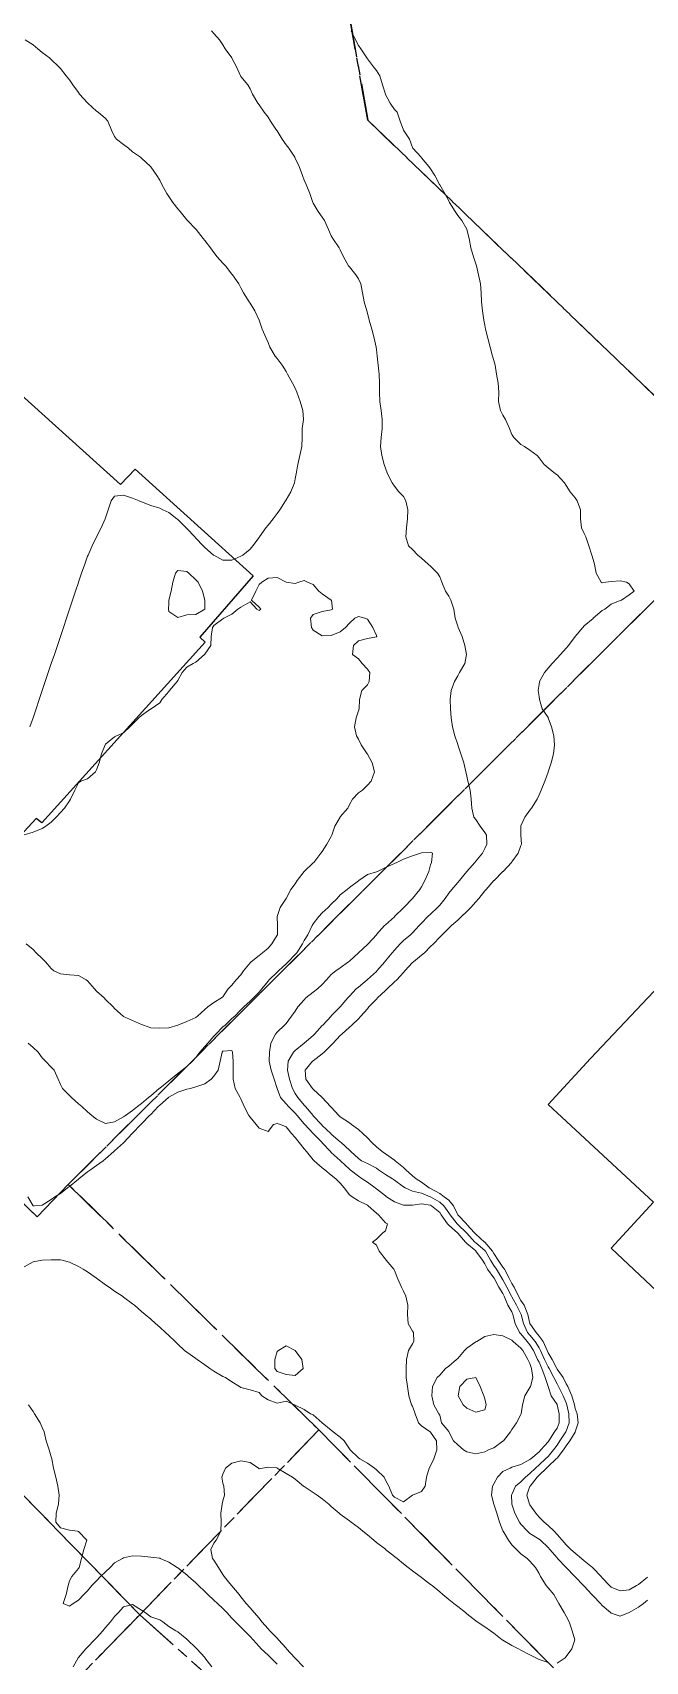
# Model space of a CAD drawing. Header units: centimetres. Extents: x 0 to 642158, y -847 to 649707.
# Drawn here: x 616195.2 to 616229.1, y 621490.6 to 621580.6 of the extents above; entities that cross this region are included whole.
import ezdxf

# ---------------------------------------------------------------- set-up
doc = ezdxf.new("R2010")
doc.units = ezdxf.units.CM
doc.header["$MEASUREMENT"] = 0
doc.linetypes.add('CENTERX2', pattern=[4, 2.5, -0.5, 0.5, -0.5])
doc.layers.add('SPW_batiments', color=7, linetype='Continuous')
doc.layers.add('SPW_parcellaire cadastral', color=7, linetype='CENTERX2', lineweight=25, true_color=0xff0542)
doc.layers.add('WAL_topographie 0.5', color=253, linetype='Continuous', lineweight=20)

msp = doc.modelspace()

# ---------------------------------------------------------------- linework, layer by layer
at = {"layer": 'SPW_batiments'}
for points in [[(616185.095, 621569.153), (616200.077, 621555.654), (616200.892, 621556.507), (616207.428, 621550.593), (616204.479, 621547.2), (616204.77, 621546.937), (616195.72, 621536.941), (616195.415, 621537.181), (616192.742, 621534.308)], [(616240.089, 621527.104), (616243.003, 621524.338), (616243.489, 621524.806), (616246.753, 621521.788), (616246.251, 621521.25), (616253.181, 621514.827), (616247.814, 621509.076), (616248.27, 621508.654), (616244.191, 621504.528), (616245.447, 621503.345), (616242.718, 621500.488), (616240.052, 621503.001), (616239.208, 621502.163), (616227.241, 621513.419), (616229.592, 621515.949), (616223.76, 621521.362), (616226.099, 621523.907), (616234.345, 621532.626), (616240.089, 621527.104)]]:
    msp.add_lwpolyline(points, dxfattribs=at)
at = {"layer": 'SPW_parcellaire cadastral'}
for points in [[(616225.276, 621635.762), (616228.875, 621640.351), (616229.886, 621641.446), (616301.154, 621595.154), (616297.797, 621571.353), (616295.765, 621565.303), (616285.067, 621547.169), (616274.153, 621532.973), (616271.433, 621535.658), (616267.058, 621530.476), (616270.004, 621527.689), (616264.146, 621527.459), (616235.418, 621555.017), (616213.774, 621575.8), (616208.522, 621605.392), (616207.11, 621612.765), (616208.143, 621614.074), (616211.457, 621618.268), (616215.119, 621622.904), (616218.618, 621627.333), (616221.712, 621631.25), (616225.276, 621635.762)], [(616208.522, 621605.392), (616213.774, 621575.8), (616235.418, 621555.017), (616197.191, 621516.933), (616195.465, 621515.148), (616154.885, 621554.263)], [(616197.191, 621516.933), (616235.418, 621555.017), (616264.146, 621527.459), (616270.004, 621527.689), (616251.564, 621502.312), (616234.258, 621484.847), (616231.631, 621482.512), (616211.062, 621503.356), (616197.191, 621516.933)], [(616154.885, 621554.263), (616195.465, 621515.148), (616197.191, 621516.933), (616211.062, 621503.356), (616201.141, 621493.137), (616187.169, 621507.448)], [(616201.141, 621493.137), (616196.09, 621487.935), (616192.226, 621483.959), (616183.491, 621474.991), (616182.916, 621474.398), (616166.584, 621488.35), (616187.169, 621507.448), (616201.141, 621493.137)], [(616201.141, 621493.137), (616211.062, 621503.356), (616231.631, 621482.512), (616222.579, 621474.468), (616219.207, 621477.36), (616212.035, 621483.511), (616208.855, 621486.238), (616201.141, 621493.137)], [(616201.141, 621493.137), (616208.855, 621486.238), (616212.035, 621483.511), (616219.207, 621477.36), (616222.579, 621474.468), (616216.458, 621469.153), (616213.775, 621471.626), (616203.819, 621480.804), (616196.09, 621487.935), (616201.141, 621493.137)]]:
    msp.add_lwpolyline(points, dxfattribs=at)
at = {"layer": 'WAL_topographie 0.5'}
for points in [[(616205.125, 621580.75), (616205.25, 621580.593), (616205.558, 621580.25), (616205.75, 621579.962), (616205.867, 621579.75), (616206.239, 621579.25), (616206.25, 621579.231), (616206.495, 621578.75), (616206.73, 621578.25), (616206.75, 621578.222), (616207.134, 621577.75), (616207.25, 621577.533), (616207.385, 621577.25), (616207.68, 621576.75), (616207.75, 621576.656), (616208.039, 621576.25), (616208.25, 621575.962), (616208.38, 621575.75), (616208.724, 621575.25), (616208.75, 621575.209), (616209.033, 621574.75), (616209.25, 621574.44), (616209.39, 621574.25), (616209.726, 621573.75), (616209.75, 621573.708), (616209.979, 621573.25), (616210.163, 621572.75), (616210.25, 621572.49), (616210.352, 621572.25), (616210.564, 621571.75), (616210.727, 621571.25), (616210.75, 621571.208), (616211.03, 621570.75), (616211.25, 621570.433), (616211.379, 621570.25), (616211.586, 621569.75), (616211.75, 621569.406), (616211.833, 621569.25), (616212.193, 621568.75), (616212.25, 621568.637), (616212.429, 621568.25), (616212.701, 621567.75), (616212.75, 621567.687), (616213.116, 621567.25), (616213.25, 621567.019), (616213.385, 621566.75), (616213.479, 621566.25), (616213.571, 621565.75), (616213.724, 621565.25), (616213.75, 621565.132), (616213.846, 621564.75), (616213.986, 621564.25), (616214.125, 621563.75), (616214.232, 621563.25), (616214.25, 621563.114), (616214.292, 621562.75), (616214.346, 621562.25), (616214.404, 621561.75), (616214.426, 621561.25), (616214.425, 621560.75), (616214.445, 621560.25), (616214.509, 621559.75), (616214.566, 621559.25), (616214.568, 621558.75), (616214.518, 621558.25), (616214.475, 621557.75), (616214.546, 621557.25), (616214.682, 621556.75), (616214.75, 621556.55), (616214.857, 621556.25), (616215.128, 621555.75), (616215.25, 621555.568), (616215.489, 621555.25), (616215.75, 621554.983), (616215.878, 621554.75), (616215.982, 621554.25), (616215.97, 621553.75), (616215.919, 621553.25), (616215.882, 621552.75), (616216.015, 621552.25), (616216.25, 621552.05), (616216.55, 621551.75), (616216.75, 621551.583), (616217.114, 621551.25), (616217.25, 621551.13), (616217.63, 621550.75), (616217.75, 621550.55), (616217.865, 621550.25), (616218.074, 621549.75), (616218.25, 621549.467), (616218.375, 621549.25), (616218.537, 621548.75), (616218.61, 621548.25), (616218.75, 621547.813), (616218.768, 621547.75), (616218.988, 621547.25), (616219.149, 621546.75), (616219.228, 621546.25), (616219.145, 621545.75), (616218.854, 621545.25), (616218.75, 621545.06), (616218.58, 621544.75), (616218.39, 621544.25), (616218.333, 621543.75), (616218.345, 621543.25), (616218.38, 621542.75), (616218.463, 621542.25), (616218.591, 621541.75), (616218.75, 621541.274), (616218.756, 621541.25), (616218.925, 621540.75), (616219.083, 621540.25), (616219.19, 621539.75), (616219.25, 621539.512), (616219.315, 621539.25), (616219.431, 621538.75), (616219.5, 621538.25), (616219.536, 621537.75), (616219.643, 621537.25), (616219.75, 621537.126), (616219.991, 621536.75), (616220.25, 621536.403), (616220.338, 621536.25), (616220.368, 621535.75), (616220.25, 621535.517), (616220.113, 621535.25), (616219.75, 621534.808), (616219.702, 621534.75), (616219.257, 621534.25), (616219.25, 621534.242), (616218.846, 621533.75), (616218.75, 621533.634), (616218.417, 621533.25), (616218.25, 621533.045), (616218.054, 621532.75), (616217.75, 621532.379), (616217.632, 621532.25), (616217.25, 621531.888), (616217.091, 621531.75), (616216.75, 621531.396), (616216.615, 621531.25), (616216.25, 621530.861), (616216.129, 621530.75), (616215.75, 621530.43), (616215.569, 621530.25), (616215.25, 621529.894), (616215.129, 621529.75), (616214.75, 621529.297), (616214.708, 621529.25), (616214.278, 621528.75), (616214.25, 621528.721), (616213.75, 621528.265), (616213.732, 621528.25), (616213.25, 621527.856), (616213.127, 621527.75), (616212.75, 621527.345), (616212.671, 621527.25), (616212.25, 621526.755), (616212.245, 621526.75), (616211.75, 621526.264), (616211.736, 621526.25), (616211.276, 621525.75), (616211.25, 621525.72), (616210.825, 621525.25), (616210.75, 621525.174), (616210.25, 621524.75), (616210.25, 621524.75), (616209.75, 621524.344), (616209.664, 621524.25), (616209.364, 621523.75), (616209.329, 621523.25), (616209.428, 621522.75), (616209.599, 621522.25), (616209.75, 621521.969), (616209.901, 621521.75), (616210.25, 621521.322), (616210.319, 621521.25), (616210.739, 621520.75), (616210.75, 621520.737), (616211.2, 621520.25), (616211.25, 621520.202), (616211.726, 621519.75), (616211.75, 621519.725), (616212.25, 621519.284), (616212.293, 621519.25), (616212.75, 621518.831), (616212.836, 621518.75), (616213.25, 621518.368), (616213.43, 621518.25), (616213.75, 621518.092), (616214.25, 621517.828), (616214.369, 621517.75), (616214.75, 621517.481), (616215.132, 621517.25), (616215.25, 621517.175), (616215.75, 621516.807), (616215.835, 621516.75), (616216.25, 621516.562), (616216.75, 621516.444), (616217.227, 621516.25), (616217.25, 621516.242), (616217.75, 621515.954), (616217.989, 621515.75), (616218.25, 621515.371), (616218.322, 621515.25), (616218.72, 621514.75), (616218.75, 621514.722), (616219.236, 621514.25), (616219.25, 621514.235), (616219.699, 621513.75), (616219.75, 621513.704), (616220.25, 621513.283), (616220.279, 621513.25), (616220.555, 621512.75), (616220.75, 621512.445), (616220.89, 621512.25), (616221.188, 621511.75), (616221.25, 621511.654), (616221.472, 621511.25), (616221.73, 621510.75), (616221.75, 621510.714), (616222.001, 621510.25), (616222.25, 621509.773), (616222.262, 621509.75), (616222.391, 621509.25), (616222.62, 621508.75), (616222.75, 621508.598), (616223.038, 621508.25), (616223.25, 621507.894), (616223.328, 621507.75), (616223.546, 621507.25), (616223.75, 621506.843), (616223.807, 621506.75), (616224.068, 621506.25), (616224.25, 621505.897), (616224.333, 621505.75), (616224.581, 621505.25), (616224.75, 621504.858), (616224.789, 621504.75), (616224.899, 621504.25), (616224.92, 621503.75), (616224.75, 621503.291), (616224.731, 621503.25), (616224.405, 621502.75), (616224.25, 621502.518), (616224.056, 621502.25), (616223.75, 621501.894), (616223.608, 621501.75), (616223.25, 621501.429), (616223.049, 621501.25), (616222.75, 621500.939), (616222.508, 621500.75), (616222.25, 621500.485), (616221.946, 621500.25), (616221.75, 621499.785), (616221.735, 621499.75), (616221.75, 621499.292), (616221.751, 621499.25), (616221.914, 621498.75), (616222.171, 621498.25), (616222.25, 621498.136), (616222.61, 621497.75), (616222.75, 621497.636), (616223.25, 621497.318), (616223.335, 621497.25), (616223.75, 621496.86), (616223.845, 621496.75), (616224.25, 621496.285), (616224.281, 621496.25), (616224.746, 621495.75), (616224.75, 621495.746), (616225.233, 621495.25), (616225.25, 621495.231), (616225.716, 621494.75), (616225.75, 621494.712), (616226.18, 621494.25), (616226.25, 621494.173), (616226.646, 621493.75), (616226.75, 621493.654), (616227.203, 621493.25), (616227.25, 621493.212), (616227.75, 621493.063), (616228.232, 621493.25), (616228.25, 621493.256), (616228.75, 621493.544), (616229.039, 621493.75), (616229.25, 621493.934)], [(616212.858, 621580.75), (616213.086, 621580.25), (616213.25, 621579.929), (616213.389, 621579.75), (616213.716, 621579.25), (616213.75, 621579.198), (616214.092, 621578.75), (616214.25, 621578.543), (616214.435, 621578.25), (616214.586, 621577.75), (616214.742, 621577.25), (616214.75, 621577.232), (616215.01, 621576.75), (616215.25, 621576.393), (616215.393, 621576.25), (616215.556, 621575.75), (616215.75, 621575.25), (616215.75, 621575.25), (616216.074, 621574.75), (616216.25, 621574.286), (616216.271, 621574.25), (616216.723, 621573.75), (616216.75, 621573.721), (616217.15, 621573.25), (616217.25, 621573.107), (616217.477, 621572.75), (616217.74, 621572.25), (616217.75, 621572.231), (616218.033, 621571.75), (616218.25, 621571.333), (616218.294, 621571.25), (616218.607, 621570.75), (616218.75, 621570.524), (616218.974, 621570.25), (616219.25, 621569.773), (616219.259, 621569.75), (616219.377, 621569.25), (616219.479, 621568.75), (616219.628, 621568.25), (616219.75, 621567.857), (616219.784, 621567.75), (616219.901, 621567.25), (616220.005, 621566.75), (616220.048, 621566.25), (616220.066, 621565.75), (616220.128, 621565.25), (616220.2, 621564.75), (616220.25, 621564.464), (616220.292, 621564.25), (616220.425, 621563.75), (616220.546, 621563.25), (616220.683, 621562.75), (616220.75, 621562.519), (616220.823, 621562.25), (616220.902, 621561.75), (616220.981, 621561.25), (616221.018, 621560.75), (616221.01, 621560.25), (616221.121, 621559.75), (616221.25, 621559.482), (616221.401, 621559.25), (616221.612, 621558.75), (616221.75, 621558.408), (616221.861, 621558.25), (616222.25, 621557.861), (616222.45, 621557.75), (616222.75, 621557.546), (616223.156, 621557.25), (616223.25, 621557.135), (616223.528, 621556.75), (616223.75, 621556.568), (616224.162, 621556.25), (616224.25, 621556.194), (616224.664, 621555.75), (616224.75, 621555.594), (616224.97, 621555.25), (616225.25, 621554.917), (616225.367, 621554.75), (616225.55, 621554.25), (616225.543, 621553.75), (616225.596, 621553.25), (616225.75, 621552.942), (616225.839, 621552.75), (616226.016, 621552.25), (616226.183, 621551.75), (616226.25, 621551.5), (616226.313, 621551.25), (616226.405, 621550.75), (616226.691, 621550.25), (616226.75, 621550.208), (616226.95, 621550.25), (616227.25, 621550.29), (616227.75, 621550.324), (616228.1, 621550.25), (616228.25, 621550.15), (616228.511, 621549.75), (616228.25, 621549.543), (616227.825, 621549.25), (616227.75, 621549.234), (616227.25, 621549.04), (616226.899, 621548.75), (616226.75, 621548.678), (616226.255, 621548.25), (616226.25, 621548.247), (616225.75, 621547.842), (616225.667, 621547.75), (616225.257, 621547.25), (616225.25, 621547.241), (616224.877, 621546.75), (616224.75, 621546.59), (616224.438, 621546.25), (616224.25, 621546.05), (616223.97, 621545.75), (616223.75, 621545.493), (616223.556, 621545.25), (616223.271, 621544.75), (616223.25, 621544.596), (616223.194, 621544.25), (616223.25, 621543.917), (616223.273, 621543.75), (616223.432, 621543.25), (616223.75, 621542.761), (616223.757, 621542.75), (616223.946, 621542.25), (616224.066, 621541.75), (616224.113, 621541.25), (616224.06, 621540.75), (616223.926, 621540.25), (616223.755, 621539.75), (616223.75, 621539.737), (616223.576, 621539.25), (616223.372, 621538.75), (616223.25, 621538.491), (616223.143, 621538.25), (616222.835, 621537.75), (616222.75, 621537.635), (616222.471, 621537.25), (616222.25, 621536.773), (616222.241, 621536.75), (616222.25, 621536.25), (616222.25, 621536.25), (616222.272, 621535.75), (616222.25, 621535.689), (616222.089, 621535.25), (616221.75, 621534.784), (616221.725, 621534.75), (616221.256, 621534.25), (616221.25, 621534.245), (616220.76, 621533.75), (616220.75, 621533.738), (616220.315, 621533.25), (616220.25, 621533.171), (616219.914, 621532.75), (616219.75, 621532.56), (616219.484, 621532.25), (616219.25, 621532.024), (616218.96, 621531.75), (616218.75, 621531.558), (616218.408, 621531.25), (616218.25, 621531.107), (616217.892, 621530.75), (616217.75, 621530.604), (616217.407, 621530.25), (616217.25, 621530.091), (616216.902, 621529.75), (616216.75, 621529.611), (616216.292, 621529.25), (616216.25, 621529.214), (616215.826, 621528.75), (616215.75, 621528.664), (616215.377, 621528.25), (616215.25, 621528.133), (616214.837, 621527.75), (616214.75, 621527.669), (616214.307, 621527.25), (616214.25, 621527.19), (616213.836, 621526.75), (616213.75, 621526.655), (616213.387, 621526.25), (616213.25, 621526.103), (616212.879, 621525.75), (616212.75, 621525.628), (616212.338, 621525.25), (616212.25, 621525.165), (616211.854, 621524.75), (616211.75, 621524.647), (616211.351, 621524.25), (616211.25, 621524.161), (616210.75, 621523.78), (616210.711, 621523.75), (616210.295, 621523.25), (616210.331, 621522.75), (616210.702, 621522.25), (616210.75, 621522.202), (616211.25, 621521.75), (616211.25, 621521.75), (616211.714, 621521.25), (616211.75, 621521.207), (616212.164, 621520.75), (616212.25, 621520.671), (616212.75, 621520.339), (616212.873, 621520.25), (616213.25, 621519.974), (616213.496, 621519.75), (616213.75, 621519.512), (616214.001, 621519.25), (616214.25, 621519.012), (616214.571, 621518.75), (616214.75, 621518.63), (616215.25, 621518.275), (616215.278, 621518.25), (616215.75, 621517.864), (616215.868, 621517.75), (616216.25, 621517.416), (616216.45, 621517.25), (616216.75, 621517.065), (616217.169, 621516.75), (616217.25, 621516.712), (616217.75, 621516.43), (616218.001, 621516.25), (616218.25, 621516.058), (616218.513, 621515.75), (616218.748, 621515.25), (616218.75, 621515.248), (616219.228, 621514.75), (616219.25, 621514.728), (616219.687, 621514.25), (616219.75, 621514.182), (616220.24, 621513.75), (616220.25, 621513.742), (616220.679, 621513.25), (616220.75, 621513.113), (616220.995, 621512.75), (616221.25, 621512.355), (616221.334, 621512.25), (616221.606, 621511.75), (616221.75, 621511.45), (616221.874, 621511.25), (616222.122, 621510.75), (616222.25, 621510.513), (616222.435, 621510.25), (616222.63, 621509.75), (616222.747, 621509.25), (616222.75, 621509.245), (616223.093, 621508.75), (616223.25, 621508.55), (616223.487, 621508.25), (616223.695, 621507.75), (616223.75, 621507.619), (616223.973, 621507.25), (616224.236, 621506.75), (616224.25, 621506.723), (616224.581, 621506.25), (616224.75, 621505.915), (616224.852, 621505.75), (616225.072, 621505.25), (616225.206, 621504.75), (616225.25, 621504.549), (616225.354, 621504.25), (616225.421, 621503.75), (616225.258, 621503.25), (616225.25, 621503.239), (616224.95, 621502.75), (616224.75, 621502.475), (616224.612, 621502.25), (616224.25, 621501.803), (616224.206, 621501.75), (616223.75, 621501.325), (616223.666, 621501.25), (616223.25, 621500.847), (616223.156, 621500.75), (616222.754, 621500.25), (616222.75, 621500.239), (616222.574, 621499.75), (616222.723, 621499.25), (616222.75, 621499.204), (616223.065, 621498.75), (616223.25, 621498.53), (616223.526, 621498.25), (616223.75, 621498.075), (616224.084, 621497.75), (616224.25, 621497.574), (616224.539, 621497.25), (616224.75, 621497.009), (616225.015, 621496.75), (616225.25, 621496.531), (616225.595, 621496.25), (616225.75, 621496.119), (616226.208, 621495.75), (616226.25, 621495.712), (616226.691, 621495.25), (616226.75, 621495.184), (616227.151, 621494.75), (616227.25, 621494.659), (616227.75, 621494.451), (616228.25, 621494.503), (616228.648, 621494.75), (616228.75, 621494.814), (616229.25, 621495.204)], [(616194.796, 621580.25), (616195.25, 621579.972), (616195.508, 621579.75), (616195.75, 621579.542), (616196.154, 621579.25), (616196.25, 621579.161), (616196.661, 621578.75), (616196.75, 621578.667), (616197.079, 621578.25), (616197.25, 621578.026), (616197.432, 621577.75), (616197.75, 621577.326), (616197.81, 621577.25), (616198.25, 621576.763), (616198.262, 621576.75), (616198.75, 621576.306), (616198.839, 621576.25), (616199.25, 621575.891), (616199.375, 621575.75), (616199.587, 621575.25), (616199.75, 621574.909), (616199.867, 621574.75), (616200.25, 621574.463), (616200.516, 621574.25), (616200.75, 621574.058), (616201.194, 621573.75), (616201.25, 621573.703), (616201.733, 621573.25), (616201.75, 621573.226), (616202.083, 621572.75), (616202.25, 621572.487), (616202.372, 621572.25), (616202.638, 621571.75), (616202.75, 621571.577), (616202.968, 621571.25), (616203.25, 621570.906), (616203.382, 621570.75), (616203.75, 621570.283), (616203.787, 621570.25), (616204.25, 621569.769), (616204.264, 621569.75), (616204.65, 621569.25), (616204.75, 621569.153), (616205.071, 621568.75), (616205.25, 621568.491), (616205.431, 621568.25), (616205.75, 621567.902), (616205.885, 621567.75), (616206.25, 621567.285), (616206.275, 621567.25), (616206.625, 621566.75), (616206.75, 621566.528), (616206.893, 621566.25), (616207.194, 621565.75), (616207.25, 621565.682), (616207.521, 621565.25), (616207.75, 621564.75), (616207.75, 621564.75), (616207.92, 621564.25), (616208.146, 621563.75), (616208.25, 621563.5), (616208.356, 621563.25), (616208.646, 621562.75), (616208.75, 621562.615), (616209.037, 621562.25), (616209.25, 621561.893), (616209.317, 621561.75), (616209.597, 621561.25), (616209.75, 621560.978), (616209.85, 621560.75), (616210.028, 621560.25), (616210.173, 621559.75), (616210.203, 621559.25), (616210.14, 621558.75), (616210.137, 621558.25), (616210.114, 621557.75), (616210.006, 621557.25), (616209.894, 621556.75), (616209.811, 621556.25), (616209.75, 621555.964), (616209.709, 621555.75), (616209.508, 621555.25), (616209.25, 621554.801), (616209.223, 621554.75), (616208.9, 621554.25), (616208.75, 621554.056), (616208.526, 621553.75), (616208.25, 621553.397), (616208.133, 621553.25), (616207.768, 621552.75), (616207.75, 621552.726), (616207.406, 621552.25), (616207.25, 621552.079), (616206.844, 621551.75), (616206.75, 621551.678), (616206.25, 621551.469), (616205.75, 621551.471), (616205.25, 621551.736), (616205.233, 621551.75), (616204.75, 621552.165), (616204.665, 621552.25), (616204.25, 621552.691), (616204.194, 621552.75), (616203.75, 621553.215), (616203.714, 621553.25), (616203.25, 621553.717), (616203.201, 621553.75), (616202.75, 621554.106), (616202.429, 621554.25), (616202.25, 621554.334), (616201.75, 621554.495), (616201.25, 621554.691), (616201.11, 621554.75), (616200.75, 621554.904), (616200.25, 621555.059), (616199.75, 621555), (616199.555, 621554.75), (616199.389, 621554.25), (616199.25, 621553.808), (616199.228, 621553.75), (616199.012, 621553.25), (616198.75, 621552.765), (616198.743, 621552.75), (616198.515, 621552.25), (616198.281, 621551.75), (616198.25, 621551.687), (616198.098, 621551.25), (616197.924, 621550.75), (616197.755, 621550.25), (616197.75, 621550.233), (616197.594, 621549.75), (616197.424, 621549.25), (616197.25, 621548.75), (616197.25, 621548.75), (616197.087, 621548.25), (616196.922, 621547.75), (616196.75, 621547.25), (616196.75, 621547.25), (616196.587, 621546.75), (616196.422, 621546.25), (616196.25, 621545.75), (616196.25, 621545.75), (616196.082, 621545.25), (616195.918, 621544.75), (616195.75, 621544.25), (616195.75, 621544.25), (616195.582, 621543.75), (616195.417, 621543.25), (616195.25, 621542.75), (616195.25, 621542.75), (616195.06, 621542.25)], [(616202.75, 621525.601), (616203.25, 621525.75), (616203.25, 621525.75), (616203.75, 621525.957), (616204.25, 621526.16), (616204.345, 621526.25), (616204.75, 621526.616), (616204.917, 621526.75), (616205.25, 621527), (616205.673, 621527.25), (616205.75, 621527.319), (616206.048, 621527.75), (616206.25, 621527.963), (616206.48, 621528.25), (616206.75, 621528.526), (616206.895, 621528.75), (616207.25, 621529.193), (616207.309, 621529.25), (616207.75, 621529.606), (616207.944, 621529.75), (616208.25, 621530.008), (616208.465, 621530.25), (616208.75, 621530.716), (616208.764, 621530.75), (616208.763, 621531.25), (616208.758, 621531.75), (616208.913, 621532.25), (616209.25, 621532.75), (616209.25, 621532.75), (616209.506, 621533.25), (616209.75, 621533.562), (616209.855, 621533.75), (616210.25, 621534.25), (616210.25, 621534.25), (616210.75, 621534.725), (616210.776, 621534.75), (616211.179, 621535.25), (616211.25, 621535.347), (616211.505, 621535.75), (616211.75, 621536.179), (616211.787, 621536.25), (616211.937, 621536.75), (616212.237, 621537.25), (616212.25, 621537.263), (616212.663, 621537.75), (616212.75, 621537.96), (616212.917, 621538.25), (616213.25, 621538.605), (616213.475, 621538.75), (616213.75, 621539.012), (616213.95, 621539.25), (616214.141, 621539.75), (616214.02, 621540.25), (616213.75, 621540.726), (616213.735, 621540.75), (616213.4, 621541.25), (616213.25, 621541.57), (616213.14, 621541.75), (616213.043, 621542.25), (616213.125, 621542.75), (616213.25, 621543.135), (616213.284, 621543.25), (616213.311, 621543.75), (616213.442, 621544.25), (616213.75, 621544.57), (616213.855, 621544.75), (616213.89, 621545.25), (616213.75, 621545.444), (616213.461, 621545.75), (616213.25, 621546.008), (616212.924, 621546.25), (616212.972, 621546.75), (616213.25, 621547), (616213.75, 621547.132), (616214.25, 621547.224), (616214.274, 621547.25), (616214.25, 621547.292), (616214.05, 621547.75), (616213.75, 621548.208), (616213.613, 621548.25), (616213.25, 621548.355), (616213.05, 621548.25), (616212.75, 621547.989), (616212.53, 621547.75), (616212.25, 621547.509), (616211.75, 621547.29), (616211.25, 621547.275), (616210.75, 621547.589), (616210.658, 621547.75), (616210.6, 621548.25), (616210.75, 621548.464), (616211.25, 621548.619), (616211.75, 621548.72), (616211.809, 621548.75), (616211.766, 621549.25), (616211.75, 621549.262), (616211.25, 621549.607), (616211.059, 621549.75), (616210.75, 621550.111), (616210.438, 621550.25), (616210.25, 621550.338), (616209.95, 621550.25), (616209.75, 621550.167), (616209.25, 621550.25), (616209.25, 621550.25), (616208.75, 621550.5), (616208.25, 621550.477), (616207.909, 621550.25), (616207.75, 621550.125), (616207.566, 621549.75), (616207.341, 621549.25), (616207.75, 621548.875), (616207.844, 621548.75), (616207.75, 621548.682), (616207.625, 621548.75), (616207.25, 621549.159), (616206.75, 621548.87), (616206.578, 621548.75), (616206.25, 621548.487), (616205.798, 621548.25), (616205.75, 621548.212), (616205.25, 621547.85), (616205.176, 621547.75), (616205.101, 621547.25), (616205.074, 621546.75), (616204.75, 621546.272), (616204.739, 621546.25), (616204.25, 621545.819), (616204.098, 621545.75), (616203.75, 621545.55), (616203.495, 621545.25), (616203.25, 621544.808), (616203.225, 621544.75), (616202.799, 621544.25), (616202.75, 621544.194), (616202.369, 621543.75), (616202.25, 621543.578), (616201.775, 621543.25), (616201.75, 621543.235), (616201.25, 621542.873), (616201.087, 621542.75), (616200.75, 621542.387), (616200.593, 621542.25), (616200.25, 621541.907), (616199.857, 621541.75), (616199.75, 621541.69), (616199.25, 621541.288), (616199.227, 621541.25), (616199.02, 621540.75), (616198.892, 621540.25), (616198.75, 621539.875), (616198.698, 621539.75), (616198.25, 621539.379), (616197.875, 621539.25), (616197.75, 621539.157), (616197.55, 621538.75), (616197.317, 621538.25), (616197.25, 621538.155), (616196.972, 621537.75), (616196.75, 621537.515), (616196.521, 621537.25), (616196.25, 621536.974), (616195.94, 621536.75), (616195.75, 621536.625), (616195.25, 621536.429), (616194.75, 621536.273)], [(616204.25, 621548.454), (616204.75, 621548.75), (616204.75, 621549.25), (616204.618, 621549.75), (616204.371, 621550.25), (616204.25, 621550.372), (616203.864, 621550.75), (616203.75, 621550.837), (616203.25, 621550.895), (616203.125, 621550.75), (616202.983, 621550.25), (616202.877, 621549.75), (616202.764, 621549.25), (616202.75, 621549.083), (616202.733, 621548.75), (616202.75, 621548.625), (616203.25, 621548.3), (616203.75, 621548.45), (616204.25, 621548.454)], [(616194.968, 621524.75), (616195.25, 621524.506), (616195.53, 621524.25), (616195.75, 621523.939), (616195.92, 621523.75), (616196.25, 621523.43), (616196.399, 621523.25), (616196.631, 621522.75), (616196.75, 621522.464), (616196.865, 621522.25), (616197.25, 621521.847), (616197.359, 621521.75), (616197.75, 621521.403), (616197.94, 621521.25), (616198.25, 621520.952), (616198.494, 621520.75), (616198.75, 621520.55), (616199.25, 621520.299), (616199.75, 621520.403), (616200.25, 621520.67), (616200.355, 621520.75), (616200.75, 621521.028), (616201.014, 621521.25), (616201.25, 621521.419), (616201.633, 621521.75), (616201.75, 621521.839), (616202.228, 621522.25), (616202.25, 621522.267), (616202.75, 621522.675), (616202.857, 621522.75), (616203.25, 621523.066), (616203.5, 621523.25), (616203.75, 621523.463), (616204.063, 621523.75), (616204.25, 621523.959), (616204.463, 621524.25), (616204.75, 621524.556), (616204.908, 621524.75), (616205.25, 621525.129), (616205.359, 621525.25), (616205.75, 621525.649), (616205.869, 621525.75), (616206.25, 621526.11), (616206.401, 621526.25), (616206.75, 621526.601), (616206.91, 621526.75), (616207.25, 621527.079), (616207.447, 621527.25), (616207.75, 621527.574), (616207.911, 621527.75), (616208.25, 621528.178), (616208.316, 621528.25), (616208.75, 621528.684), (616208.821, 621528.75), (616209.25, 621529.139), (616209.37, 621529.25), (616209.75, 621529.65), (616209.838, 621529.75), (616210.163, 621530.25), (616210.25, 621530.431), (616210.444, 621530.75), (616210.69, 621531.25), (616210.75, 621531.355), (616211.064, 621531.75), (616211.25, 621531.963), (616211.581, 621532.25), (616211.75, 621532.433), (616212.069, 621532.75), (616212.25, 621532.956), (616212.622, 621533.25), (616212.75, 621533.354), (616213.25, 621533.734), (616213.275, 621533.75), (616213.75, 621534.076), (616214.25, 621534.222), (616214.308, 621534.25), (616214.75, 621534.459), (616215.25, 621534.696), (616215.372, 621534.75), (616215.75, 621534.932), (616216.25, 621535.11), (616216.688, 621535.25), (616216.75, 621535.274), (616217.25, 621535.322), (616217.348, 621535.25), (616217.299, 621534.75), (616217.25, 621534.61), (616217.147, 621534.25), (616216.933, 621533.75), (616216.75, 621533.405), (616216.653, 621533.25), (616216.25, 621532.754), (616216.247, 621532.75), (616215.765, 621532.25), (616215.75, 621532.235), (616215.257, 621531.75), (616215.25, 621531.744), (616214.75, 621531.298), (616214.702, 621531.25), (616214.25, 621530.753), (616214.248, 621530.75), (616213.788, 621530.25), (616213.75, 621530.211), (616213.263, 621529.75), (616213.25, 621529.737), (616212.75, 621529.28), (616212.709, 621529.25), (616212.25, 621528.913), (616212.009, 621528.75), (616211.75, 621528.539), (616211.477, 621528.25), (616211.25, 621527.997), (616210.979, 621527.75), (616210.75, 621527.575), (616210.343, 621527.25), (616210.25, 621527.152), (616209.899, 621526.75), (616209.75, 621526.527), (616209.553, 621526.25), (616209.25, 621525.845), (616209.16, 621525.75), (616208.75, 621525.35), (616208.664, 621525.25), (616208.409, 621524.75), (616208.321, 621524.25), (616208.319, 621523.75), (616208.418, 621523.25), (616208.583, 621522.75), (616208.747, 621522.25), (616208.75, 621522.243), (616208.939, 621521.75), (616209.25, 621521.402), (616209.372, 621521.25), (616209.75, 621520.869), (616209.855, 621520.75), (616210.25, 621520.281), (616210.277, 621520.25), (616210.748, 621519.75), (616210.75, 621519.747), (616211.236, 621519.25), (616211.25, 621519.235), (616211.706, 621518.75), (616211.75, 621518.71), (616212.25, 621518.264), (616212.264, 621518.25), (616212.75, 621517.789), (616212.798, 621517.75), (616213.25, 621517.384), (616213.467, 621517.25), (616213.75, 621517.057), (616214.183, 621516.75), (616214.25, 621516.699), (616214.75, 621516.296), (616214.813, 621516.25), (616215.25, 621515.964), (616215.75, 621515.792), (616216.25, 621515.797), (616216.75, 621515.856), (616217.25, 621515.78), (616217.306, 621515.75), (616217.75, 621515.38), (616217.839, 621515.25), (616218.179, 621514.75), (616218.25, 621514.68), (616218.733, 621514.25), (616218.75, 621514.234), (616219.184, 621513.75), (616219.25, 621513.677), (616219.75, 621513.256), (616219.757, 621513.25), (616220.122, 621512.75), (616220.25, 621512.551), (616220.393, 621512.25), (616220.75, 621511.777), (616220.766, 621511.75), (616221.021, 621511.25), (616221.25, 621510.903), (616221.32, 621510.75), (616221.519, 621510.25), (616221.75, 621509.881), (616221.808, 621509.75), (616221.933, 621509.25), (616222.174, 621508.75), (616222.25, 621508.674), (616222.593, 621508.25), (616222.75, 621508.06), (616222.936, 621507.75), (616223.173, 621507.25), (616223.25, 621507.098), (616223.399, 621506.75), (616223.591, 621506.25), (616223.75, 621505.767), (616223.756, 621505.75), (616223.926, 621505.25), (616224.25, 621504.766), (616224.256, 621504.75), (616224.365, 621504.25), (616224.361, 621503.75), (616224.25, 621503.461), (616224.112, 621503.25), (616223.786, 621502.75), (616223.75, 621502.695), (616223.353, 621502.25), (616223.25, 621502.145), (616222.795, 621501.75), (616222.75, 621501.713), (616222.25, 621501.441), (616221.75, 621501.296), (616221.652, 621501.25), (616221.25, 621501.058), (616220.957, 621500.75), (616220.75, 621500.376), (616220.682, 621500.25), (616220.622, 621499.75), (616220.75, 621499.256), (616220.751, 621499.25), (616220.91, 621498.75), (616221.068, 621498.25), (616221.25, 621497.784), (616221.264, 621497.75), (616221.56, 621497.25), (616221.75, 621497.008), (616222.007, 621496.75), (616222.25, 621496.498), (616222.594, 621496.25), (616222.75, 621496.092), (616223.055, 621495.75), (616223.25, 621495.418), (616223.334, 621495.25), (616223.655, 621494.75), (616223.75, 621494.631), (616224.064, 621494.25), (616224.25, 621493.923), (616224.35, 621493.75), (616224.65, 621493.25), (616224.75, 621493.052), (616224.91, 621492.75), (616225.09, 621492.25), (616225.237, 621491.75), (616225.062, 621491.25), (616224.75, 621490.819), (616224.702, 621490.75), (616224.25, 621490.453)], [(616194.864, 621530.25), (616195.25, 621529.928), (616195.409, 621529.75), (616195.75, 621529.436), (616195.92, 621529.25), (616196.25, 621528.88), (616196.394, 621528.75), (616196.75, 621528.578), (616197.25, 621528.538), (616197.75, 621528.489), (616198.173, 621528.25), (616198.25, 621528.189), (616198.642, 621527.75), (616198.75, 621527.631), (616199.175, 621527.25), (616199.25, 621527.171), (616199.671, 621526.75), (616199.75, 621526.663), (616200.228, 621526.25), (616200.25, 621526.232), (616200.75, 621526.009), (616201.25, 621525.788), (616201.361, 621525.75), (616201.75, 621525.601), (616202.25, 621525.576), (616202.75, 621525.601)], [(616194.945, 621516.25), (616195.242, 621515.75), (616195.25, 621515.74), (616195.312, 621515.75), (616195.75, 621515.795), (616196.25, 621516.11), (616196.443, 621516.25), (616196.75, 621516.435), (616197.149, 621516.75), (616197.25, 621516.819), (616197.75, 621517.227), (616197.775, 621517.25), (616198.25, 621517.625), (616198.422, 621517.75), (616198.75, 621517.98), (616199.115, 621518.25), (616199.25, 621518.351), (616199.707, 621518.75), (616199.75, 621518.787), (616200.25, 621519.235), (616200.265, 621519.25), (616200.719, 621519.75), (616200.75, 621519.78), (616201.201, 621520.25), (616201.25, 621520.295), (616201.693, 621520.75), (616201.75, 621520.809), (616202.174, 621521.25), (616202.25, 621521.323), (616202.73, 621521.75), (616202.75, 621521.767), (616203.25, 621522.048), (616203.75, 621522.208), (616203.961, 621522.25), (616204.25, 621522.325), (616204.75, 621522.493), (616205.107, 621522.75), (616205.25, 621522.933), (616205.478, 621523.25), (616205.592, 621523.75), (616205.71, 621524.25), (616205.75, 621524.311), (616206.25, 621524.346), (616206.281, 621524.25), (616206.31, 621523.75), (616206.313, 621523.25), (616206.321, 621522.75), (616206.426, 621522.25), (616206.702, 621521.75), (616206.75, 621521.667), (616206.929, 621521.25), (616207.189, 621520.75), (616207.25, 621520.66), (616207.598, 621520.25), (616207.75, 621520.043), (616208.25, 621519.872), (616208.542, 621520.25), (616208.75, 621520.315), (616208.946, 621520.25), (616209.25, 621520.119), (616209.548, 621519.75), (616209.75, 621519.533), (616209.966, 621519.25), (616210.25, 621518.913), (616210.377, 621518.75), (616210.75, 621518.3), (616210.798, 621518.25), (616211.25, 621517.849), (616211.388, 621517.75), (616211.75, 621517.452), (616212.006, 621517.25), (616212.25, 621517.006), (616212.463, 621516.75), (616212.75, 621516.366), (616212.913, 621516.25), (616213.25, 621516.024), (616213.75, 621515.787), (616213.799, 621515.75), (616214.25, 621515.338), (616214.364, 621515.25), (616214.75, 621514.816), (616214.866, 621514.75), (616214.75, 621514.369), (616214.611, 621514.25), (616214.25, 621513.908), (616214.036, 621513.75), (616214.25, 621513.573), (616214.399, 621513.25), (616214.75, 621512.802), (616214.784, 621512.75), (616215.214, 621512.25), (616215.25, 621512.182), (616215.423, 621511.75), (616215.628, 621511.25), (616215.75, 621511.036), (616215.868, 621510.75), (616215.98, 621510.25), (616215.966, 621509.75), (616216, 621509.25), (616216.25, 621508.813), (616216.297, 621508.75), (616216.318, 621508.25), (616216.25, 621508.111), (616216.018, 621507.75), (616215.906, 621507.25), (616215.891, 621506.75), (616215.897, 621506.25), (616215.971, 621505.75), (616216.038, 621505.25), (616216.194, 621504.75), (616216.25, 621504.667), (616216.393, 621504.25), (616216.574, 621503.75), (616216.75, 621503.583), (616217.231, 621503.25), (616217.25, 621503.238), (616217.568, 621502.75), (616217.588, 621502.25), (616217.434, 621501.75), (616217.25, 621501.368), (616217.172, 621501.25), (616217.022, 621500.75), (616216.95, 621500.25), (616216.75, 621499.942), (616216.25, 621499.75), (616216.25, 621499.75), (616215.75, 621499.375), (616215.25, 621499.636), (616215.141, 621499.75), (616214.939, 621500.25), (616214.75, 621500.583), (616214.685, 621500.75), (616214.25, 621501.155), (616214.133, 621501.25), (616213.75, 621501.523), (616213.321, 621501.75), (616213.25, 621501.807), (616212.797, 621502.25), (616212.75, 621502.306), (616212.464, 621502.75), (616212.25, 621502.947), (616211.848, 621503.25), (616211.75, 621503.342), (616211.25, 621503.75), (616211.25, 621503.75), (616210.75, 621504.197), (616210.596, 621504.25), (616210.25, 621504.487), (616209.75, 621504.725), (616209.704, 621504.75), (616209.25, 621504.942), (616208.75, 621504.835), (616208.25, 621505.012), (616207.906, 621505.25), (616207.75, 621505.421), (616207.25, 621505.575), (616206.75, 621505.695), (616206.668, 621505.75), (616206.25, 621506.02), (616205.891, 621506.25), (616205.75, 621506.319), (616205.25, 621506.611), (616205.026, 621506.75), (616204.75, 621506.949), (616204.319, 621507.25), (616204.25, 621507.3), (616203.75, 621507.651), (616203.632, 621507.75), (616203.25, 621508.107), (616203.108, 621508.25), (616202.75, 621508.588), (616202.579, 621508.75), (616202.25, 621509.048), (616202.021, 621509.25), (616201.75, 621509.489), (616201.442, 621509.75), (616201.25, 621509.912), (616200.846, 621510.25), (616200.75, 621510.329), (616200.25, 621510.705), (616200.19, 621510.75), (616199.75, 621511.04), (616199.456, 621511.25), (616199.25, 621511.388), (616198.757, 621511.75), (616198.75, 621511.756), (616198.25, 621512.109), (616198.004, 621512.25), (616197.75, 621512.388), (616197.25, 621512.64), (616196.855, 621512.75), (616196.75, 621512.773), (616196.25, 621512.759), (616195.751, 621512.75), (616195.75, 621512.75), (616195.25, 621512.646), (616194.75, 621512.38)], [(616220.456, 621502.25), (616220.25, 621502.152), (616219.75, 621502.041), (616219.25, 621502.143), (616219.07, 621502.25), (616218.75, 621502.536), (616218.519, 621502.75), (616218.261, 621503.25), (616218.25, 621503.267), (616217.859, 621503.75), (616217.75, 621504.169), (616217.707, 621504.25), (616217.433, 621504.75), (616217.314, 621505.25), (616217.362, 621505.75), (616217.612, 621506.25), (616217.75, 621506.379), (616218.068, 621506.75), (616218.25, 621506.886), (616218.689, 621507.25), (616218.75, 621507.304), (616219.116, 621507.75), (616219.25, 621507.874), (616219.75, 621508.22), (616219.803, 621508.25), (616220.25, 621508.529), (616220.75, 621508.638), (616221.25, 621508.559), (616221.75, 621508.328), (616221.827, 621508.25), (616222.25, 621507.881), (616222.35, 621507.75), (616222.635, 621507.25), (616222.75, 621507.022), (616222.839, 621506.75), (616222.907, 621506.25), (616222.773, 621505.75), (616222.75, 621505.701), (616222.459, 621505.25), (616222.335, 621504.75), (616222.267, 621504.25), (616222.25, 621504.213), (616222.01, 621503.75), (616221.75, 621503.383), (616221.673, 621503.25), (616221.276, 621502.75), (616221.25, 621502.727), (616220.75, 621502.373), (616220.456, 621502.25)], [(616209.75, 621506.369), (616210.194, 621506.75), (616210.114, 621507.25), (616209.75, 621507.75), (616209.75, 621507.75), (616209.25, 621508.013), (616208.833, 621507.75), (616208.75, 621507.694), (616208.617, 621507.25), (616208.633, 621506.75), (616208.75, 621506.583), (616209.25, 621506.417), (616209.75, 621506.369)], [(616220.319, 621504.75), (616220.25, 621504.472), (616219.75, 621504.331), (616219.25, 621504.551), (616219.05, 621504.75), (616218.778, 621505.25), (616218.872, 621505.75), (616219.25, 621506.173), (616219.75, 621506.25), (616219.75, 621506.25), (616219.75, 621506.25), (616219.993, 621505.75), (616220.201, 621505.25), (616220.25, 621505.071), (616220.319, 621504.75)], [(616194.981, 621504.75), (616195.25, 621504.37), (616195.324, 621504.25), (616195.635, 621503.75), (616195.75, 621503.491), (616195.851, 621503.25), (616195.966, 621502.75), (616196.135, 621502.25), (616196.25, 621501.875), (616196.277, 621501.75), (616196.368, 621501.25), (616196.494, 621500.75), (616196.609, 621500.25), (616196.685, 621499.75), (616196.655, 621499.25), (616196.519, 621498.75), (616196.491, 621498.25), (616196.75, 621497.938), (616197.25, 621497.804), (616197.7, 621497.75), (616197.75, 621497.737), (616198.213, 621497.25), (616198.054, 621496.75), (616197.926, 621496.25), (616197.786, 621495.75), (616197.75, 621495.694), (616197.38, 621495.25), (616197.25, 621495.017), (616197.179, 621494.75), (616197.07, 621494.25), (616196.911, 621493.75), (616197.25, 621493.612), (616197.452, 621493.75), (616197.75, 621493.939), (616198.054, 621494.25), (616198.25, 621494.454), (616198.49, 621494.75), (616198.75, 621495.015), (616198.969, 621495.25), (616199.25, 621495.502), (616199.5, 621495.75), (616199.75, 621496.002), (616200.188, 621496.25), (616200.25, 621496.285), (616200.75, 621496.39), (616201.25, 621496.372), (616201.75, 621496.325), (616202.25, 621496.261), (616202.276, 621496.25), (616202.75, 621496.039), (616203.224, 621495.75), (616203.25, 621495.737), (616203.75, 621495.345), (616203.842, 621495.25), (616204.25, 621494.901), (616204.402, 621494.75), (616204.75, 621494.417), (616204.915, 621494.25), (616205.25, 621493.938), (616205.45, 621493.75), (616205.75, 621493.479), (616205.963, 621493.25), (616206.25, 621492.941), (616206.439, 621492.75), (616206.75, 621492.448), (616206.95, 621492.25), (616207.25, 621491.938), (616207.422, 621491.75), (616207.75, 621491.379), (616207.876, 621491.25), (616208.25, 621490.901), (616208.41, 621490.75), (616208.75, 621490.407)], [(616223.75, 621490.488), (616223.25, 621490.65), (616223.068, 621490.75), (616222.75, 621490.914), (616222.25, 621491.174), (616222.107, 621491.25), (616221.75, 621491.429), (616221.25, 621491.722), (616221.214, 621491.75), (616220.75, 621492.108), (616220.557, 621492.25), (616220.25, 621492.46), (616219.822, 621492.75), (616219.75, 621492.8), (616219.25, 621493.189), (616219.177, 621493.25), (616218.75, 621493.583), (616218.532, 621493.75), (616218.25, 621493.975), (616217.934, 621494.25), (616217.75, 621494.404), (616217.331, 621494.75), (616217.25, 621494.814), (616216.75, 621495.187), (616216.663, 621495.25), (616216.25, 621495.558), (616216.005, 621495.75), (616215.75, 621495.952), (616215.396, 621496.25), (616215.25, 621496.364), (616214.752, 621496.75), (616214.75, 621496.752), (616214.25, 621497.13), (616214.099, 621497.25), (616213.75, 621497.546), (616213.497, 621497.75), (616213.25, 621497.958), (616212.856, 621498.25), (616212.75, 621498.333), (616212.25, 621498.7), (616212.191, 621498.75), (616211.75, 621499.125), (616211.605, 621499.25), (616211.25, 621499.545), (616210.967, 621499.75), (616210.75, 621499.901), (616210.25, 621500.226), (616210.215, 621500.25), (616209.75, 621500.64), (616209.603, 621500.75), (616209.25, 621500.955), (616208.759, 621501.25), (616208.75, 621501.256), (616208.25, 621501.288), (616207.95, 621501.25), (616207.75, 621501.202), (616207.712, 621501.25), (616207.25, 621501.558), (616206.75, 621501.642), (616206.25, 621501.52), (616205.888, 621501.25), (616205.75, 621500.908), (616205.686, 621500.75), (616205.75, 621500.417), (616205.792, 621500.25), (616205.846, 621499.75), (616205.75, 621499.438), (616205.707, 621499.25), (616205.637, 621498.75), (616205.655, 621498.25), (616205.633, 621497.75), (616205.375, 621497.25), (616205.25, 621497.098), (616205.072, 621496.75), (616205.179, 621496.25), (616205.25, 621496.152), (616205.511, 621495.75), (616205.75, 621495.362), (616205.821, 621495.25), (616206.232, 621494.75), (616206.25, 621494.729), (616206.649, 621494.25), (616206.75, 621494.116), (616207.037, 621493.75), (616207.25, 621493.522), (616207.483, 621493.25), (616207.75, 621492.937), (616207.899, 621492.75), (616208.25, 621492.345), (616208.339, 621492.25), (616208.75, 621491.837), (616208.829, 621491.75), (616209.25, 621491.277), (616209.272, 621491.25), (616209.732, 621490.75), (616209.75, 621490.731), (616210.202, 621490.25)], [(616197.466, 621490.25), (616197.743, 621490.75), (616197.75, 621490.761), (616198.157, 621491.25), (616198.25, 621491.339), (616198.644, 621491.75), (616198.75, 621491.857), (616199.1, 621492.25), (616199.25, 621492.424), (616199.535, 621492.75), (616199.75, 621493.034), (616199.964, 621493.25), (616200.25, 621493.578), (616200.75, 621493.691), (616201.25, 621493.378), (616201.445, 621493.25), (616201.75, 621493.026), (616202.25, 621492.85), (616202.43, 621492.75), (616202.75, 621492.487), (616203.135, 621492.25), (616203.25, 621492.181), (616203.75, 621491.788), (616203.789, 621491.75), (616204.25, 621491.296), (616204.305, 621491.25), (616204.75, 621490.76), (616204.757, 621490.75), (616205.129, 621490.25)]]:
    msp.add_lwpolyline(points, dxfattribs=at)

doc.saveas('drawing.dxf')
